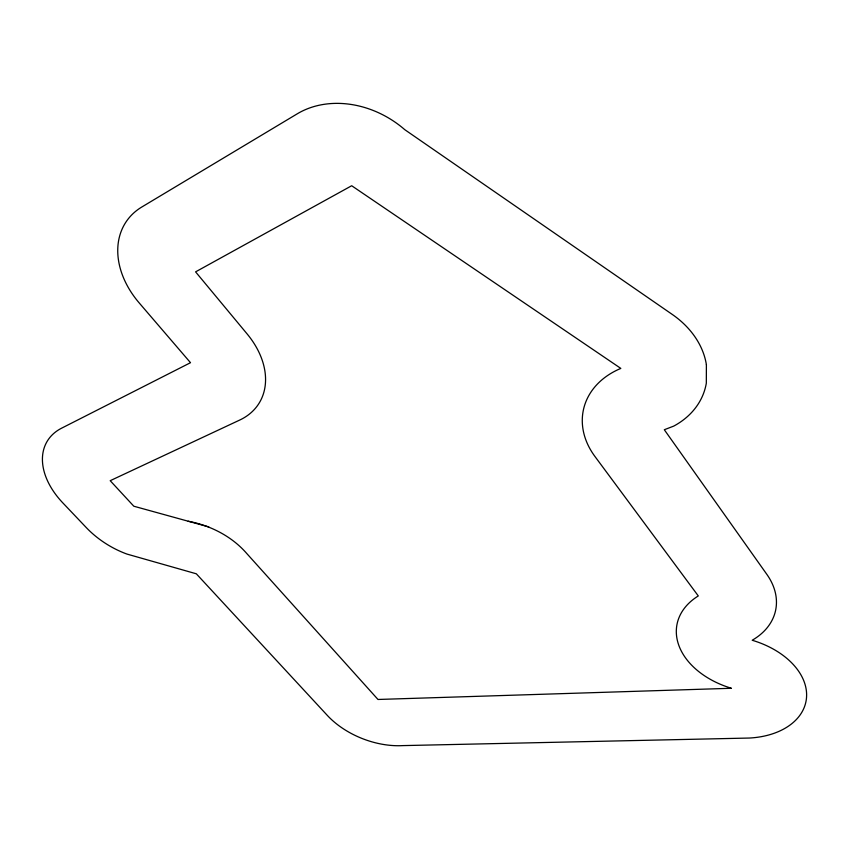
<?xml version="1.0" encoding="UTF-8"?>
<svg xmlns="http://www.w3.org/2000/svg" width="849" height="849" viewBox="0 0 849 849"><rect width="100%" height="100%" fill="white"/><g stroke="black" fill="none" stroke-linecap="round" stroke-linejoin="round"><path stroke-width="1.27" d="M188.16 521.222C210.319 525.361 231.873 536.324 246.751 553.495L377.985 699.47L731.414 688.274A77.588 53.328 10.3 0 1 698.292 595.934L594.916 456.433A83.934 65.065 12.4 0 1 620.831 368.413L351.688 185.74L195.578 271.86L247.123 333.933A80.273 57.753 32.2 0 1 239.747 420.043L110.2 480.693L133.813 506.216L208.769 526.911M706.389 364.709L706.326 383.143A86.131 68.875 14.7 0 1 673.745 426.102L664.311 429.732L766.88 574.412A77.991 55.047 11.8 0 1 752.182 640.252A75.052 50.102 11.2 0 1 806.603 695.968A75.052 50.102 11.2 0 1 749.274 738.046L402.649 745.613A68.334 43.405 21.2 0 1 327.247 715.325L196.321 573.797L126.936 554.068A72.865 47.926 29.8 0 1 86.29 527.59L62.815 502.884A73.778 48.69 30.8 0 1 61.627 428.172L190.505 362.693L139.215 302.944A84.741 63.378 35 0 1 141.762 207.039L297.341 113.766A90.45 74.213 33.8 0 1 404.814 129.706L672.323 314.47A86.131 68.875 14.7 0 1 706.389 364.709"/></g></svg>
